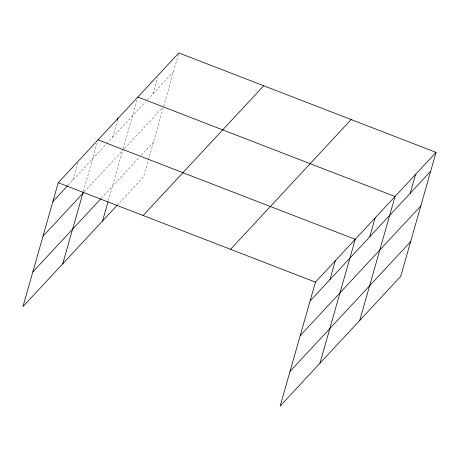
<?xml version="1.0" encoding="UTF-8"?>
<svg xmlns="http://www.w3.org/2000/svg" width="459" height="459" viewBox="0 0 459 459"><rect width="100%" height="100%" fill="white"/><g stroke="black" fill="none" stroke-linecap="round" stroke-linejoin="round"><path stroke-width="0.34" stroke-dasharray="2.29 1.72" d="M72.78 180.146L77.961 161.952M83.383 191.363L97.285 142.565M112.575 137.327L117.567 119.805M108.358 200.583L122.605 150.586M123.184 148.544L137.66 97.727M152.979 93.854L157.586 77.686M163.215 107.842L143.558 176.864L117.682 204.697M163.611 106.471L178.666 53.605M67.926 185.367L106.27 144.115M106.752 143.592L145.658 101.732M147.609 99.632L173.485 71.799M84.255 191.839L124.068 149.009M124.555 148.487L162.142 108.043M101.261 198.317L139.278 157.42M141.229 155.32L153.432 142.192"/><path stroke-width="0.69" d="M436.05 152.382L315.442 282.136L280.145 406.066L400.747 276.312L436.05 152.382L178.855 52.934L58.253 182.688L22.95 306.618L117.194 205.225M62.751 263.799L83.188 192.046M117.567 119.805L117.952 118.462M102.552 220.98L107.974 201.943M329.969 279.594L335.345 260.729M319.94 363.247L355.243 239.317L98.054 139.869M369.77 236.775L375.146 217.91M359.741 320.428L395.044 196.498L137.849 97.05M410.174 193.308L415.544 174.443M52.877 201.553L67.439 185.889M43.003 236.224L83.773 192.361M32.824 271.946L100.779 198.839M143.128 215.506L263.73 85.753M230.573 249.317L351.175 119.564M310.072 301.001L430.674 171.247M300.192 335.672L420.8 205.919M290.019 371.394L410.627 241.641M58.253 182.688L315.442 282.136"/></g></svg>
